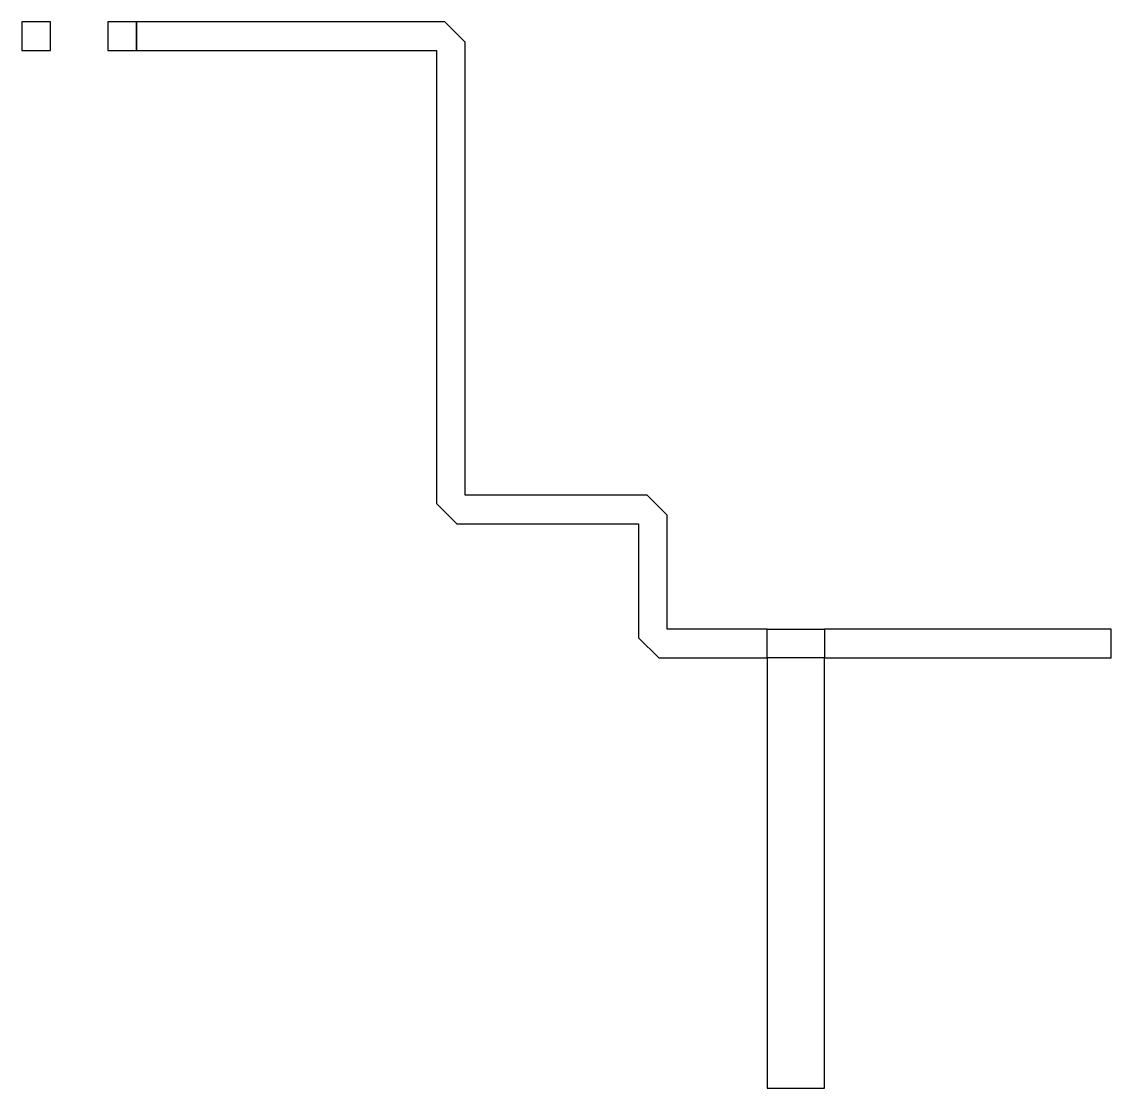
# Model space of a CAD drawing. Extents: x -495 to -115, y -130 to 242.
import ezdxf

# ---------------------------------------------------------------- set-up
doc = ezdxf.new("R2010")
doc.units = 9
doc.layers.add('Copper', color=136, linetype='CONTINUOUS')

msp = doc.modelspace()

# ---------------------------------------------------------------- linework, layer by layer
at = {"layer": 'Copper'}
for points in [[(-494.9, 241.8), (-494.9, 231.8), (-484.9, 231.8), (-484.9, 241.8), (-494.9, 241.8)], [(-464.9, 241.8), (-464.9, 231.8), (-454.9, 231.8), (-454.9, 241.8), (-464.9, 241.8)], [(-454.9, 231.8), (-350.3, 231.8), (-350.3, 73.87), (-343.23, 66.8), (-279.8, 66.8), (-279.8, 27.07), (-272.73, 20), (-235, 20), (-235, 30), (-269.8, 30), (-269.8, 69.73), (-276.87, 76.8), (-340.3, 76.8), (-340.3, 234.73), (-347.37, 241.8), (-454.9, 241.8), (-454.9, 231.8)], [(-235, 20), (-235, 30), (-215, 30), (-215, 20)], [(-215, 20), (-115, 20), (-115, 30), (-215, 30)], [(-235, 20), (-235, -130), (-215, -130), (-215, 20)]]:
    msp.add_lwpolyline(points, close=True, dxfattribs=at)

doc.saveas('drawing.dxf')
